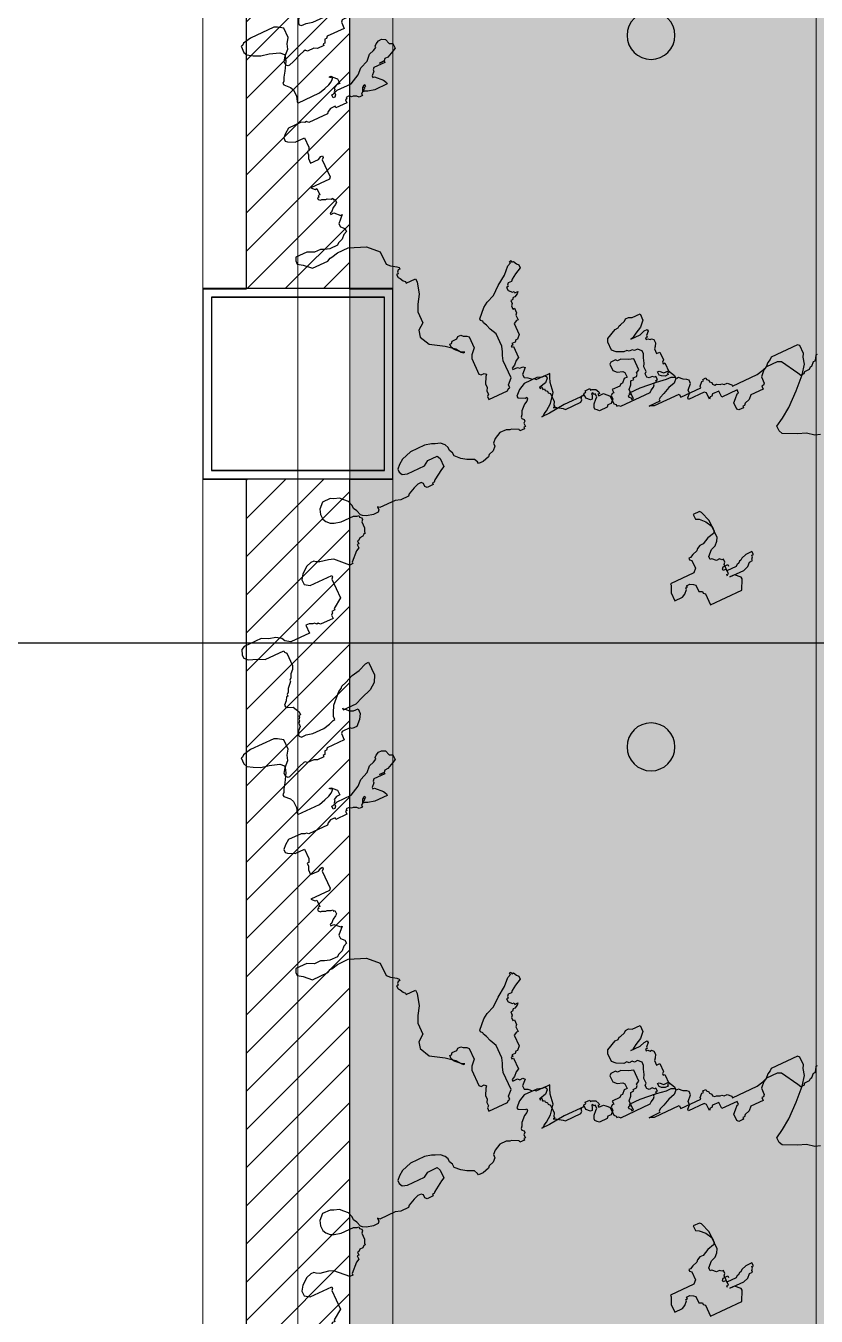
# Model space of a CAD drawing. Header units: millimetres. Extents: x 0 to 71617, y -15450 to 30894.
# Drawn here: x 18191 to 19107, y 17568 to 19061 of the extents above; entities that cross this region are included whole.
import ezdxf
from ezdxf.enums import TextEntityAlignment as Align

# ---------------------------------------------------------------- set-up
doc = ezdxf.new("R2010")
doc.units = ezdxf.units.MM
doc.linetypes.add('HIDDEN', pattern=[0.375, 0.25, -0.125])
for name, color, linetype in [('COL', 5, 'Continuous'), ('DIM', 4, 'Continuous'), ('DIMS-BUBL-005', 5, 'Continuous'), ('DIMS-BUBL-008', 250, 'Continuous'), ('dwgmodels.com', 250, 'Continuous'), ('FENCE', 9, 'Continuous')]:
    doc.layers.add(name, color=color, linetype=linetype)
for name, color, linetype, lineweight in [('DIM2', 4, 'Continuous', 5), ('Hatch', 8, 'Continuous', 5), ('LINE-DETAIL-SAKURA', 2, 'Continuous', 30), ('tree', 251, 'Continuous', 0), ('Wall Brick', 5, 'Continuous', 15)]:
    doc.layers.add(name, color=color, linetype=linetype, lineweight=lineweight)
doc.styles.add('SIMPLEX', font='simplex.shx')

# ---------------------------------------------------------------- blocks, each defined once
blk = doc.blocks.new('BUBBLE-H3')
at = {"layer": 'DIMS-BUBL-008'}
blk.add_line((2.1, 0), (0.7, 0), dxfattribs=at)
at = {"layer": 'DIMS-BUBL-005', "style": 'SIMPLEX'}
blk.add_attdef('-', text='', height=0.38, dxfattribs=at).set_placement((0.02, 0), align=Align.MIDDLE)
blk = doc.blocks.new('GRIDLINE-GF')
at = {"layer": 'DIMS-BUBL-008', "xscale": 1000, "yscale": 1000, "zscale": 1000}
blk.add_blockref('BUBBLE-H3', (-6120, 1200), dxfattribs=at)
blk = doc.blocks.new('2D WALL G.F')
at = {"layer": 'Hatch', "color": 3, "linetype": 'HIDDEN', "elevation": 7.9}
blk.add_lwpolyline([(-2000, -10500), (8000, -10500), (8000, 5500), (-2000, 5500)], close=True, dxfattribs=at)
blk = doc.blocks.new('trees top 025')
at = {"layer": 'dwgmodels.com', "color": 0}
for p, q in [((-0.3215, 1.8539), (-0.2798, 1.8539)), ((-0.3132, 1.8372), (-0.3215, 1.8539)), ((-0.3048, 1.8122), (-0.3132, 1.8372)), ((-0.2798, 1.8539), (-0.2548, 1.8622)), ((-0.2548, 1.8622), (-0.1881, 1.8622)), ((-0.1881, 1.8622), (-0.1547, 1.8456)), ((-0.1547, 1.8456), (-0.1297, 1.8206)), ((-0.1297, 1.8206), (-0.1297, 1.8122)), ((-0.6968, 1.7539), (-0.6634, 1.7705)), ((-0.6634, 1.7705), (-0.6467, 1.7705)), ((-0.6467, 1.7705), (-0.6384, 1.7789)), ((-0.6384, 1.7789), (-0.6134, 1.7789)), ((-0.6134, 1.7789), (-0.605, 1.7705)), ((-0.605, 1.7705), (-0.605, 1.7372)), ((-0.2965, 1.7622), (-0.3048, 1.8122)), ((-0.2631, 1.7205), (-0.2965, 1.7622)), ((-0.1714, 1.7956), (-0.1714, 1.7872)), ((-0.1631, 1.7956), (-0.1714, 1.7956)), ((-0.1714, 1.7872), (-0.1631, 1.7789)), ((-0.1297, 1.8122), (-0.1631, 1.7956)), ((-0.1631, 1.7789), (-0.1464, 1.7705)), ((-0.1464, 1.7705), (-0.1214, 1.7455)), ((0.2873, 1.7539), (0.3039, 1.7705)), ((0.3039, 1.7705), (0.329, 1.7789)), ((0.329, 1.7789), (0.3456, 1.7872)), ((0.3456, 1.7872), (0.379, 1.7956)), ((0.379, 1.7956), (0.4541, 1.7956)), ((0.4541, 1.7956), (0.5041, 1.7789)), ((0.5041, 1.7789), (0.5291, 1.7622)), ((0.5291, 1.7622), (0.5458, 1.7455)), ((-0.7218, 1.7455), (-0.6968, 1.7539)), ((-0.7218, 1.6872), (-0.7218, 1.7455)), ((-0.6467, 1.7122), (-0.6551, 1.7039)), ((-0.6551, 1.7039), (-0.6551, 1.6789)), ((-0.6217, 1.7205), (-0.6467, 1.7122)), ((-0.605, 1.7372), (-0.6217, 1.7205)), ((-0.2298, 1.6955), (-0.2631, 1.7205)), ((-0.2131, 1.6872), (-0.2298, 1.6955)), ((-0.1214, 1.7455), (-0.113, 1.7289)), ((-0.113, 1.7289), (-0.1047, 1.7205)), ((-0.1047, 1.7122), (-0.113, 1.7039)), ((-0.113, 1.7039), (-0.113, 1.6955)), ((-0.113, 1.6955), (-0.1047, 1.6872)), ((-0.1047, 1.7205), (-0.1047, 1.7122)), ((-0.0296, 1.6872), (-0.013, 1.6955)), ((-0.013, 1.6955), (0.0204, 1.6955)), ((0.0204, 1.6955), (0.0538, 1.6789)), ((0.2706, 1.7039), (0.2789, 1.7205)), ((0.2706, 1.6872), (0.2706, 1.7039)), ((0.2789, 1.7372), (0.2873, 1.7539)), ((0.2789, 1.7205), (0.2789, 1.7372)), ((0.3456, 1.7205), (0.3373, 1.7039)), ((0.3373, 1.7039), (0.3373, 1.6622)), ((0.3957, 1.7205), (0.3456, 1.7205)), ((0.4207, 1.7039), (0.3957, 1.7205)), ((0.5124, 1.7039), (0.4207, 1.7039)), ((0.5374, 1.7122), (0.5124, 1.7039)), ((0.5458, 1.7289), (0.5374, 1.7122)), ((0.5458, 1.7455), (0.5458, 1.7289)), ((0.821, 1.6789), (0.8293, 1.7039)), ((0.8293, 1.7039), (0.846, 1.7205)), ((0.846, 1.7205), (0.8627, 1.7372)), ((0.8627, 1.7372), (0.8877, 1.7455)), ((0.8877, 1.7455), (0.9044, 1.7539)), ((0.9044, 1.7539), (0.9461, 1.7539)), ((0.9461, 1.7539), (0.9711, 1.7289)), ((0.9711, 1.7289), (0.9794, 1.7039)), ((0.9794, 1.7039), (0.9794, 1.6789)), ((-0.7051, 1.6789), (-0.7218, 1.6872)), ((-0.7051, 1.6705), (-0.7051, 1.6789)), ((-0.6968, 1.6622), (-0.7051, 1.6705)), ((-0.6801, 1.6622), (-0.6968, 1.6622)), ((-0.6801, 1.6539), (-0.6801, 1.6622)), ((-0.6634, 1.6539), (-0.6801, 1.6539)), ((-0.6551, 1.6372), (-0.6634, 1.6539)), ((-0.6551, 1.6789), (-0.6384, 1.6789)), ((-0.6384, 1.6205), (-0.6551, 1.6372)), ((-0.6384, 1.6789), (-0.6217, 1.6622)), ((-0.6217, 1.6622), (-0.6134, 1.6622)), ((-0.6134, 1.6622), (-0.605, 1.6539)), ((-0.605, 1.6539), (-0.5633, 1.6539)), ((-0.5633, 1.6539), (-0.5633, 1.6372)), ((-0.5633, 1.6372), (-0.555, 1.6372)), ((-0.555, 1.6372), (-0.5467, 1.6288)), ((-0.48, 1.6705), (-0.4716, 1.6705)), ((-0.48, 1.6539), (-0.48, 1.6705)), ((-0.4716, 1.6455), (-0.48, 1.6539)), ((-0.4716, 1.6789), (-0.4633, 1.6789)), ((-0.4716, 1.6705), (-0.4716, 1.6789)), ((-0.4549, 1.6288), (-0.4716, 1.6455)), ((-0.4633, 1.6789), (-0.4633, 1.6705)), ((-0.4633, 1.6705), (-0.4549, 1.6539)), ((-0.4549, 1.6539), (-0.4466, 1.6539)), ((-0.4466, 1.6539), (-0.4299, 1.6705)), ((-0.4299, 1.6872), (-0.3215, 1.6872)), ((-0.4299, 1.6705), (-0.4299, 1.6872)), ((-0.3215, 1.6872), (-0.2381, 1.6789)), ((-0.2381, 1.6789), (-0.1964, 1.6789)), ((-0.2048, 1.6789), (-0.2131, 1.6872)), ((-0.1964, 1.6789), (-0.2048, 1.6789)), ((-0.1047, 1.6872), (-0.1047, 1.6705)), ((-0.1047, 1.6705), (-0.0963, 1.6705)), ((-0.0963, 1.6705), (-0.0963, 1.6622)), ((-0.0963, 1.6622), (-0.0713, 1.6622)), ((-0.0713, 1.6705), (-0.038, 1.6872)), ((-0.0713, 1.6622), (-0.0713, 1.6705)), ((-0.038, 1.6872), (-0.0296, 1.6872)), ((0.0538, 1.6789), (0.0704, 1.6622)), ((0.0704, 1.6622), (0.0704, 1.6455)), ((0.0704, 1.6455), (0.0871, 1.6288)), ((0.1872, 1.6288), (0.2205, 1.6455)), ((0.2205, 1.6455), (0.2456, 1.6622)), ((0.2456, 1.6622), (0.2706, 1.6872)), ((0.3373, 1.6622), (0.354, 1.6539)), ((0.354, 1.6539), (0.404, 1.6205)), ((0.4624, 1.6288), (0.4707, 1.6372)), ((0.4707, 1.6372), (0.4874, 1.6372)), ((0.4874, 1.6372), (0.5124, 1.6288)), ((0.8043, 1.6205), (0.8126, 1.6455)), ((0.8126, 1.6455), (0.821, 1.6622)), ((0.821, 1.6622), (0.821, 1.6789)), ((0.9377, 1.6372), (0.9044, 1.6288)), ((0.9544, 1.6455), (0.9377, 1.6372)), ((0.9711, 1.6622), (0.9544, 1.6455)), ((0.9794, 1.6789), (0.9711, 1.6622)), ((-0.8969, 1.5538), (-0.8802, 1.5705)), ((-0.8802, 1.5705), (-0.8719, 1.5705)), ((-0.8719, 1.5705), (-0.8636, 1.5788)), ((-0.8636, 1.5788), (-0.8469, 1.5872)), ((-0.8469, 1.5872), (-0.8219, 1.5872)), ((-0.8219, 1.5872), (-0.7718, 1.5955)), ((-0.7718, 1.5955), (-0.6884, 1.6038)), ((-0.6884, 1.6038), (-0.6301, 1.6038)), ((-0.6384, 1.5705), (-0.6384, 1.6205)), ((-0.6301, 1.5705), (-0.6384, 1.5705)), ((-0.6301, 1.6038), (-0.6301, 1.5955)), ((-0.6301, 1.5955), (-0.6217, 1.5955)), ((-0.6217, 1.5872), (-0.6301, 1.5788)), ((-0.6301, 1.5788), (-0.6301, 1.5705)), ((-0.6217, 1.5955), (-0.6217, 1.5872)), ((-0.5467, 1.6288), (-0.5467, 1.6122)), ((-0.5467, 1.6122), (-0.53, 1.5955)), ((-0.53, 1.5955), (-0.5133, 1.5955)), ((-0.5133, 1.5955), (-0.505, 1.5872)), ((-0.505, 1.5872), (-0.4633, 1.5872)), ((-0.4633, 1.5872), (-0.4549, 1.5955)), ((-0.4466, 1.6122), (-0.4549, 1.6288)), ((-0.4549, 1.5955), (-0.4466, 1.6038)), ((-0.4466, 1.6038), (-0.4466, 1.6122)), ((0.0871, 1.6288), (0.1121, 1.6205)), ((0.1121, 1.6205), (0.1205, 1.6122)), ((0.1205, 1.6122), (0.1538, 1.6038)), ((0.1538, 1.6038), (0.1789, 1.6038)), ((0.1789, 1.6122), (0.1872, 1.6288)), ((0.1789, 1.6038), (0.1789, 1.6122)), ((0.404, 1.6205), (0.4124, 1.6122)), ((0.4124, 1.6122), (0.4207, 1.6122)), ((0.4207, 1.6122), (0.4207, 1.6038)), ((0.4207, 1.6038), (0.4541, 1.6038)), ((0.4541, 1.6038), (0.4624, 1.6122)), ((0.4624, 1.6122), (0.4624, 1.6288)), ((0.5124, 1.6288), (0.5458, 1.6122)), ((0.5458, 1.6122), (0.5541, 1.6038)), ((0.5541, 1.6038), (0.5958, 1.6038)), ((0.5958, 1.6038), (0.6208, 1.6122)), ((0.6208, 1.6122), (0.7042, 1.6122)), ((0.7042, 1.6122), (0.7126, 1.6205)), ((0.7126, 1.6205), (0.7126, 1.6038)), ((0.7126, 1.6038), (0.7209, 1.5955)), ((0.7209, 1.5955), (0.7459, 1.5955)), ((0.7459, 1.5955), (0.7793, 1.6038)), ((0.7793, 1.6038), (0.796, 1.6122)), ((0.796, 1.6122), (0.8043, 1.6205)), ((0.8126, 1.6122), (0.8043, 1.6038)), ((0.8043, 1.6038), (0.8043, 1.5955)), ((0.8043, 1.5955), (0.8126, 1.5872)), ((0.8126, 1.6205), (0.8126, 1.6122)), ((0.821, 1.6205), (0.8126, 1.6205)), ((0.8126, 1.5872), (0.8126, 1.5538)), ((0.8377, 1.6288), (0.821, 1.6205)), ((0.9044, 1.6288), (0.8377, 1.6288)), ((-0.9219, 1.5372), (-0.9136, 1.5455)), ((-0.9219, 1.5205), (-0.9219, 1.5372)), ((-0.8969, 1.4955), (-0.9219, 1.5205)), ((-0.9136, 1.5455), (-0.8969, 1.5538)), ((0.8126, 1.5538), (0.821, 1.5372)), ((0.821, 1.5372), (0.821, 1.5288)), ((0.821, 1.5288), (0.8293, 1.5288)), ((0.8293, 1.5288), (0.8377, 1.5205)), ((0.8377, 1.5205), (0.8543, 1.5205)), ((0.8543, 1.5205), (0.8627, 1.5122)), ((0.8627, 1.5122), (0.871, 1.5122)), ((0.871, 1.5122), (0.871, 1.4955)), ((1.0962, 1.5038), (1.1045, 1.5122)), ((1.1045, 1.5122), (1.1212, 1.5122)), ((1.1212, 1.5122), (1.1462, 1.5038)), ((-1.4807, 1.4621), (-1.4723, 1.4705)), ((-1.4807, 1.4205), (-1.4807, 1.4621)), ((-1.4723, 1.4705), (-1.3306, 1.4705)), ((-1.3306, 1.4705), (-1.3222, 1.4621)), ((-1.3222, 1.4621), (-1.3056, 1.4538)), ((-1.3056, 1.4538), (-1.2889, 1.4371)), ((-0.972, 1.4455), (-0.9636, 1.4538)), ((-0.972, 1.4121), (-0.972, 1.4455)), ((-0.9636, 1.4538), (-0.8802, 1.4538)), ((-0.8969, 1.4788), (-0.8969, 1.4955)), ((-0.8802, 1.4621), (-0.8969, 1.4788)), ((-0.8802, 1.4538), (-0.8802, 1.4621)), ((0.871, 1.4955), (0.8794, 1.4955)), ((0.8794, 1.4955), (0.8794, 1.4788)), ((0.8794, 1.4788), (0.896, 1.4705)), ((0.896, 1.4705), (0.9377, 1.4288)), ((0.9544, 1.4205), (1.0128, 1.4788)), ((1.0128, 1.4788), (1.0378, 1.4872)), ((1.0378, 1.4872), (1.0795, 1.4955)), ((1.0795, 1.4955), (1.0962, 1.5038)), ((1.1462, 1.5038), (1.1796, 1.4788)), ((1.1796, 1.4788), (1.1963, 1.4538)), ((1.1963, 1.4538), (1.1963, 1.4288)), ((-1.4723, 1.4038), (-1.4807, 1.4205)), ((-1.464, 1.3705), (-1.4723, 1.4038)), ((-1.2889, 1.4371), (-1.2722, 1.4288)), ((-1.2722, 1.4288), (-1.2472, 1.4038)), ((-1.2472, 1.4038), (-1.2472, 1.3705)), ((-1.1137, 1.3955), (-1.0304, 1.3955)), ((-1.1137, 1.3788), (-1.1137, 1.3955)), ((-1.0304, 1.4288), (-0.997, 1.4288)), ((-1.0304, 1.3955), (-1.0304, 1.4288)), ((-0.997, 1.4288), (-0.9887, 1.4205)), ((-0.9887, 1.4205), (-0.9803, 1.4205)), ((-0.9803, 1.4205), (-0.972, 1.4121)), ((0.9377, 1.4288), (0.9377, 1.4205)), ((0.9377, 1.4205), (0.9544, 1.4205)), ((1.0545, 1.4121), (1.0545, 1.4038)), ((1.1712, 1.4121), (1.0545, 1.4121)), ((1.0545, 1.4038), (1.0628, 1.3955)), ((1.0628, 1.3955), (1.0628, 1.2954)), ((1.1963, 1.4288), (1.1712, 1.4121)), ((-1.4306, 1.3288), (-1.464, 1.3705)), ((-1.3723, 1.2704), (-1.4306, 1.3288)), ((-1.2472, 1.3705), (-1.2388, 1.3621)), ((-1.2388, 1.3621), (-1.2305, 1.3621)), ((-1.2305, 1.3621), (-1.2305, 1.3455)), ((-1.2305, 1.3455), (-1.1638, 1.3455)), ((-1.1638, 1.3455), (-1.1471, 1.3288)), ((-1.1471, 1.3288), (-1.1221, 1.3204)), ((-1.1221, 1.3204), (-1.1137, 1.3121)), ((-1.1054, 1.3788), (-1.1137, 1.3788)), ((-1.0887, 1.3621), (-1.1054, 1.3788)), ((-1.072, 1.3455), (-1.0887, 1.3621)), ((-1.072, 1.3121), (-1.072, 1.3455)), ((-1.3056, 1.2121), (-1.3723, 1.2704)), ((-1.1137, 1.3121), (-1.1054, 1.3121)), ((-1.1054, 1.3121), (-1.1054, 1.3038)), ((-1.1054, 1.3038), (-1.0804, 1.3038)), ((-1.0804, 1.3038), (-1.072, 1.3121)), ((1.0628, 1.2954), (1.1129, 1.2621)), ((1.1129, 1.2621), (1.1129, 1.2538)), ((1.4298, 1.2538), (1.4631, 1.2621)), ((1.4631, 1.2621), (1.4965, 1.2788)), ((1.4965, 1.2788), (1.5882, 1.2788)), ((1.5882, 1.2788), (1.6049, 1.2704)), ((1.6049, 1.2704), (1.6132, 1.2454)), ((-1.2555, 1.1788), (-1.3056, 1.2121)), ((1.1129, 1.2538), (1.1295, 1.2538)), ((1.1295, 1.2538), (1.1295, 1.2454)), ((1.1295, 1.2454), (1.1379, 1.2371)), ((1.1379, 1.2371), (1.1379, 1.2204)), ((1.1379, 1.2204), (1.2046, 1.2204)), ((1.2046, 1.2204), (1.2129, 1.2288)), ((1.2129, 1.2288), (1.2213, 1.2288)), ((1.2213, 1.2288), (1.2296, 1.2371)), ((1.2296, 1.2371), (1.2379, 1.2371)), ((1.2379, 1.2371), (1.2546, 1.2454)), ((1.2546, 1.2454), (1.2713, 1.2454)), ((1.2713, 1.2454), (1.2713, 1.2038)), ((1.2713, 1.2038), (1.3714, 1.2038)), ((1.3714, 1.2038), (1.3964, 1.2204)), ((1.3964, 1.2204), (1.4047, 1.2371)), ((1.4047, 1.2371), (1.4298, 1.2538)), ((1.5548, 1.1954), (1.5215, 1.1788)), ((1.5965, 1.2121), (1.5548, 1.1954)), ((1.6132, 1.2288), (1.5965, 1.2121)), ((1.6132, 1.2454), (1.6132, 1.2288)), ((-1.2138, 1.1537), (-1.2555, 1.1788)), ((-1.2138, 1.1287), (-1.2138, 1.1537)), ((1.4214, 1.1704), (1.4131, 1.1621)), ((1.4131, 1.1621), (1.4131, 1.0954)), ((1.4214, 1.1788), (1.4214, 1.1704)), ((1.5215, 1.1788), (1.4214, 1.1788)), ((-1.3306, 1.0621), (-1.2889, 1.0787)), ((-1.2889, 1.0787), (-1.2222, 1.1121)), ((-1.2222, 1.1121), (-1.2138, 1.1287)), ((1.4131, 1.0954), (1.4214, 1.0787)), ((1.4214, 1.0787), (1.4381, 1.0621)), ((-1.3889, 1.0287), (-1.3639, 1.0371)), ((-1.3639, 1.0371), (-1.3306, 1.0621)), ((1.4381, 1.0621), (1.4464, 1.0454)), ((1.4464, 1.0454), (1.4548, 1.0371)), ((1.4548, 1.0371), (1.4548, 1.0287)), ((1.4548, 1.0287), (1.4798, 1.0037)), ((1.0712, 0.9537), (1.0712, 0.887)), ((1.0878, 0.9537), (1.0712, 0.9537)), ((1.1295, 0.937), (1.0878, 0.9537)), ((1.4798, 1.0037), (1.4881, 0.987)), ((1.4881, 0.987), (1.4965, 0.9787)), ((1.4965, 0.9787), (1.4965, 0.9704)), ((1.4965, 0.9704), (1.5048, 0.9704)), ((1.5048, 0.9704), (1.5131, 0.9537)), ((1.5131, 0.9537), (1.5298, 0.937)), ((-0.7218, 0.8787), (-0.7051, 0.9287)), ((-0.7051, 0.8787), (-0.7218, 0.8453)), ((-0.7218, 0.787), (-0.7218, 0.8787)), ((-0.7051, 0.9287), (-0.6968, 0.937)), ((-0.6801, 0.9037), (-0.7051, 0.8787)), ((-0.6968, 0.937), (-0.6634, 0.937)), ((-0.6634, 0.912), (-0.6801, 0.9037)), ((-0.6634, 0.937), (-0.6634, 0.912)), ((1.0712, 0.887), (1.0878, 0.8537)), ((1.1712, 0.9287), (1.1295, 0.937)), ((1.2129, 0.912), (1.1712, 0.9287)), ((1.2379, 0.9037), (1.2129, 0.912)), ((1.2463, 0.8954), (1.2379, 0.9037)), ((1.263, 0.887), (1.2463, 0.8954)), ((1.313, 0.837), (1.263, 0.887)), ((1.4965, 0.912), (1.4798, 0.8787)), ((1.4798, 0.8787), (1.4798, 0.862)), ((1.5215, 0.9204), (1.4965, 0.912)), ((1.5298, 0.9287), (1.5215, 0.9204)), ((1.5298, 0.937), (1.5298, 0.9287)), ((-0.7218, 0.8453), (-0.7218, 0.8203)), ((-0.7218, 0.8203), (-0.7135, 0.812)), ((1.0878, 0.8537), (1.1212, 0.8287)), ((1.1212, 0.8287), (1.1712, 0.812)), ((1.3297, 0.8037), (1.313, 0.837)), ((1.4798, 0.862), (1.4881, 0.862)), ((1.4881, 0.862), (1.4881, 0.8537)), ((1.4881, 0.8537), (1.4965, 0.8453)), ((1.4965, 0.8453), (1.4965, 0.837)), ((1.4965, 0.837), (1.5048, 0.8287)), ((1.5048, 0.8287), (1.5048, 0.812)), ((-0.7135, 0.7703), (-0.7218, 0.787)), ((-0.7135, 0.812), (-0.6801, 0.8037)), ((-0.6968, 0.7537), (-0.7135, 0.7703)), ((-0.6718, 0.7453), (-0.6968, 0.7537)), ((-0.6801, 0.8037), (-0.6467, 0.787)), ((-0.6467, 0.787), (-0.6301, 0.787)), ((-0.6301, 0.787), (-0.6134, 0.7787)), ((-0.6134, 0.7787), (-0.605, 0.7703)), ((-0.605, 0.7703), (-0.58, 0.762)), ((-0.58, 0.762), (-0.5633, 0.7537)), ((-0.5633, 0.7537), (-0.555, 0.7537)), ((-0.555, 0.7537), (-0.555, 0.7453)), ((1.1712, 0.812), (1.2129, 0.7953)), ((1.2129, 0.7953), (1.2796, 0.7953)), ((1.2129, 0.7703), (1.2129, 0.7453)), ((1.2379, 0.7703), (1.2129, 0.7703)), ((1.2546, 0.7787), (1.2379, 0.7703)), ((1.2713, 0.7953), (1.2546, 0.7787)), ((1.2796, 0.7953), (1.2713, 0.7953)), ((1.2796, 0.8037), (1.2796, 0.7953)), ((1.2796, 0.7953), (1.2796, 0.8037)), ((1.338, 0.787), (1.3297, 0.8037)), ((1.338, 0.7703), (1.338, 0.787)), ((1.3464, 0.7703), (1.338, 0.7703)), ((1.3714, 0.762), (1.3464, 0.7703)), ((1.4047, 0.7537), (1.3714, 0.762)), ((1.4631, 0.7537), (1.4047, 0.7537)), ((1.4965, 0.762), (1.4631, 0.7537)), ((1.5215, 0.762), (1.4965, 0.762)), ((1.5048, 0.812), (1.5215, 0.7953)), ((1.5215, 0.7953), (1.5298, 0.7787)), ((1.5298, 0.7703), (1.5215, 0.762)), ((1.5298, 0.7787), (1.5298, 0.7703)), ((1.6049, 0.787), (1.6299, 0.8037)), ((1.6049, 0.737), (1.6049, 0.787)), ((1.6299, 0.8037), (1.6466, 0.812)), ((1.6466, 0.812), (1.7717, 0.812)), ((1.7717, 0.812), (1.8134, 0.8037)), ((1.8134, 0.8037), (1.8217, 0.7953)), ((1.8217, 0.7953), (1.83, 0.7953)), ((1.83, 0.762), (1.8217, 0.7453)), ((1.83, 0.7953), (1.83, 0.762)), ((-0.6467, 0.7203), (-0.6718, 0.7453)), ((-0.6718, 0.687), (-0.6551, 0.7036)), ((-0.6551, 0.7036), (-0.6467, 0.7036)), ((-0.6467, 0.7036), (-0.6467, 0.7203)), ((-0.555, 0.7453), (-0.5633, 0.737)), ((-0.5633, 0.737), (-0.5633, 0.6953)), ((-0.5633, 0.6953), (-0.5467, 0.6786)), ((1.2129, 0.7453), (1.2296, 0.7203)), ((1.2296, 0.7203), (1.2546, 0.6953)), ((1.2546, 0.6953), (1.2796, 0.6953)), ((1.2796, 0.6953), (1.288, 0.7036)), ((1.288, 0.7036), (1.3297, 0.7036)), ((1.3297, 0.7036), (1.338, 0.6953)), ((1.338, 0.6953), (1.338, 0.662)), ((1.6216, 0.712), (1.6049, 0.737)), ((1.6299, 0.687), (1.6216, 0.712)), ((1.7216, 0.7036), (1.6716, 0.687)), ((1.7633, 0.712), (1.7216, 0.7036)), ((1.7967, 0.7287), (1.7633, 0.712)), ((1.8217, 0.7453), (1.7967, 0.7287)), ((-0.8469, 0.6536), (-0.8135, 0.6536)), ((-0.8469, 0.637), (-0.8469, 0.6536)), ((-0.8385, 0.637), (-0.8469, 0.637)), ((-0.8385, 0.6286), (-0.8385, 0.637)), ((-0.8302, 0.6203), (-0.8385, 0.6286)), ((-0.8135, 0.6536), (-0.7885, 0.6453)), ((-0.7885, 0.6453), (-0.7802, 0.637)), ((-0.7802, 0.637), (-0.7718, 0.637)), ((-0.7718, 0.637), (-0.7635, 0.6286)), ((-0.7635, 0.6286), (-0.7552, 0.6286)), ((-0.7552, 0.6286), (-0.7468, 0.6203)), ((-0.7135, 0.6453), (-0.7135, 0.637)), ((-0.6884, 0.6453), (-0.7135, 0.6453)), ((-0.7051, 0.6786), (-0.6968, 0.6786)), ((-0.7051, 0.662), (-0.7051, 0.6786)), ((-0.6968, 0.6536), (-0.7051, 0.662)), ((-0.6968, 0.6786), (-0.6884, 0.687)), ((-0.6968, 0.6036), (-0.6968, 0.6536)), ((-0.6968, 0.6286), (-0.6801, 0.6286)), ((-0.6968, 0.6203), (-0.6968, 0.6286)), ((-0.6884, 0.687), (-0.6718, 0.687)), ((-0.6801, 0.637), (-0.6884, 0.6453)), ((-0.6801, 0.6286), (-0.6801, 0.637)), ((-0.5467, 0.6786), (-0.4216, 0.6786)), ((-0.5217, 0.6286), (-0.53, 0.6203)), ((-0.505, 0.637), (-0.5217, 0.6286)), ((-0.4883, 0.637), (-0.505, 0.637)), ((-0.4883, 0.6286), (-0.4883, 0.637)), ((-0.48, 0.6286), (-0.4883, 0.6286)), ((-0.48, 0.6203), (-0.48, 0.6286)), ((-0.4216, 0.6786), (-0.4216, 0.6703)), ((-0.4216, 0.6703), (-0.4132, 0.6536)), ((-0.4132, 0.6536), (-0.4049, 0.637)), ((-0.4049, 0.637), (-0.4049, 0.5953)), ((1.338, 0.662), (1.4298, 0.662)), ((1.4298, 0.662), (1.4381, 0.6536)), ((1.4381, 0.6536), (1.4464, 0.6536)), ((1.4464, 0.6536), (1.4548, 0.637)), ((1.4548, 0.637), (1.4631, 0.637)), ((1.4631, 0.637), (1.4631, 0.6286)), ((1.4631, 0.6286), (1.4965, 0.6286)), ((1.4965, 0.6286), (1.5131, 0.637)), ((1.5131, 0.637), (1.5465, 0.637)), ((1.5465, 0.637), (1.5548, 0.6453)), ((1.5548, 0.6453), (1.5632, 0.6453)), ((1.5632, 0.6453), (1.5882, 0.637)), ((1.5882, 0.637), (1.6299, 0.6203)), ((1.6549, 0.662), (1.6299, 0.687)), ((1.6716, 0.687), (1.6549, 0.6703)), ((1.6549, 0.6703), (1.6549, 0.662)), ((1.6549, 0.662), (1.6633, 0.637)), ((1.6716, 0.637), (1.6549, 0.662)), ((1.6633, 0.637), (1.6883, 0.5953)), ((1.6716, 0.6203), (1.6716, 0.637)), ((-0.8302, 0.612), (-0.8302, 0.6203)), ((-0.8135, 0.612), (-0.8302, 0.612)), ((-0.7969, 0.5953), (-0.8135, 0.612)), ((-0.7718, 0.587), (-0.7969, 0.5953)), ((-0.6968, 0.587), (-0.7718, 0.587)), ((-0.7468, 0.6203), (-0.6968, 0.6203)), ((-0.7468, 0.562), (-0.7218, 0.587)), ((-0.7218, 0.587), (-0.6968, 0.587)), ((-0.6884, 0.6036), (-0.6968, 0.6036)), ((-0.6884, 0.5953), (-0.6884, 0.6036)), ((-0.5467, 0.5703), (-0.555, 0.562)), ((-0.53, 0.587), (-0.5467, 0.5786)), ((-0.5467, 0.5786), (-0.5467, 0.5703)), ((-0.53, 0.6203), (-0.53, 0.587)), ((-0.4633, 0.6036), (-0.48, 0.6203)), ((-0.4466, 0.5953), (-0.4633, 0.6036)), ((-0.4049, 0.5953), (-0.4466, 0.5953)), ((1.6299, 0.6203), (1.6549, 0.612)), ((1.6549, 0.612), (1.6633, 0.612)), ((1.6633, 0.612), (1.6716, 0.6203)), ((1.6883, 0.5953), (1.705, 0.5703)), ((1.705, 0.5703), (1.7133, 0.5536)), ((-0.7468, 0.5536), (-0.7468, 0.562)), ((-0.7218, 0.5036), (-0.7468, 0.5536)), ((-0.555, 0.5036), (-0.7218, 0.5036)), ((-0.555, 0.562), (-0.555, 0.5036)), ((1.1712, 0.5036), (1.1546, 0.4953)), ((1.1796, 0.5286), (1.1712, 0.5036)), ((1.1963, 0.5369), (1.1796, 0.5286)), ((1.2129, 0.5369), (1.1963, 0.5369)), ((1.2296, 0.5286), (1.2129, 0.5369)), ((1.2379, 0.5203), (1.2296, 0.5286)), ((1.2379, 0.5119), (1.2379, 0.5203)), ((1.2546, 0.5036), (1.2379, 0.5119)), ((1.2796, 0.4953), (1.2546, 0.5036)), ((1.6966, 0.5119), (1.6883, 0.4953)), ((1.7216, 0.5369), (1.6966, 0.5119)), ((1.7133, 0.5536), (1.7216, 0.5453)), ((1.7216, 0.5453), (1.7216, 0.5369)), ((1.1546, 0.4953), (1.1546, 0.4703)), ((1.1546, 0.4703), (1.1712, 0.4619)), ((1.1712, 0.4619), (1.2046, 0.4453)), ((1.2046, 0.4453), (1.2213, 0.4453)), ((1.2213, 0.4453), (1.2296, 0.4369)), ((1.3047, 0.4703), (1.2796, 0.4953)), ((1.3464, 0.4536), (1.3047, 0.4703)), ((1.3714, 0.4286), (1.3464, 0.4536)), ((1.4881, 0.4703), (1.4715, 0.4536)), ((1.4715, 0.4536), (1.4715, 0.4286)), ((1.4965, 0.4786), (1.4881, 0.4703)), ((1.4881, 0.4703), (1.4965, 0.4703)), ((1.4965, 0.4619), (1.4881, 0.4703)), ((1.5048, 0.4786), (1.4965, 0.4786)), ((1.4965, 0.4703), (1.5048, 0.4786)), ((1.5048, 0.4536), (1.4965, 0.4619)), ((1.5215, 0.4453), (1.5048, 0.4536)), ((1.5465, 0.4369), (1.5215, 0.4453)), ((1.6883, 0.4953), (1.6883, 0.4619)), ((1.6883, 0.4619), (1.6966, 0.4369)), ((1.2296, 0.4369), (1.2296, 0.4286)), ((1.2546, 0.4369), (1.2296, 0.4369)), ((1.2296, 0.4369), (1.2546, 0.4369)), ((1.2296, 0.4286), (1.288, 0.4286)), ((1.3047, 0.3869), (1.2713, 0.3536)), ((1.288, 0.4286), (1.2963, 0.4203)), ((1.2963, 0.4203), (1.2963, 0.4119)), ((1.2963, 0.4119), (1.313, 0.3952)), ((1.313, 0.3869), (1.3047, 0.3869)), ((1.313, 0.3952), (1.313, 0.3869)), ((1.4047, 0.4119), (1.3714, 0.4286)), ((1.4214, 0.4036), (1.4047, 0.4119)), ((1.4965, 0.4036), (1.4214, 0.4036)), ((1.4715, 0.4286), (1.4881, 0.4286)), ((1.4881, 0.4286), (1.5048, 0.4203)), ((1.5215, 0.3952), (1.4965, 0.4036)), ((1.5048, 0.4203), (1.5048, 0.4119)), ((1.5048, 0.4119), (1.5131, 0.4036)), ((1.5131, 0.4036), (1.5131, 0.3869)), ((1.5131, 0.3869), (1.5215, 0.3786)), ((1.5298, 0.3952), (1.5215, 0.3952)), ((1.5215, 0.3786), (1.5298, 0.3786)), ((1.5298, 0.3786), (1.5298, 0.3952)), ((1.5799, 0.4286), (1.5465, 0.4369)), ((1.6966, 0.4286), (1.5799, 0.4286)), ((1.6966, 0.4369), (1.6966, 0.4286)), ((1.2713, 0.3536), (1.263, 0.3369)), ((1.263, 0.3369), (1.263, 0.3286)), ((1.263, 0.3286), (1.3297, 0.3286)), ((1.3297, 0.3286), (1.363, 0.3369)), ((1.363, 0.3702), (1.3714, 0.3702)), ((1.363, 0.3619), (1.363, 0.3702)), ((1.3714, 0.3619), (1.363, 0.3619)), ((1.363, 0.3369), (1.3797, 0.3452)), ((1.3714, 0.3702), (1.3797, 0.3619)), ((1.3714, 0.3536), (1.3714, 0.3619)), ((1.3797, 0.3536), (1.3714, 0.3536)), ((1.3797, 0.3619), (1.3881, 0.3452)), ((1.3797, 0.3452), (1.3797, 0.3536)), ((1.3881, 0.3452), (1.3797, 0.3452)), ((1.3797, 0.3452), (1.3881, 0.3452)), ((1.3881, 0.3452), (1.3964, 0.3369)), ((1.3964, 0.3369), (1.3964, 0.3286)), ((1.3964, 0.3286), (1.4131, 0.3286)), ((1.4131, 0.3286), (1.4214, 0.3369)), ((1.4214, 0.3369), (1.4381, 0.3452)), ((1.4381, 0.3452), (1.4464, 0.3452)), ((1.4464, 0.3452), (1.4548, 0.3536)), ((1.4548, 0.3536), (1.4715, 0.3536)), ((1.4715, 0.3536), (1.4715, 0.3452)), ((1.4715, 0.3452), (1.4798, 0.3452)), ((1.4798, 0.3452), (1.4798, 0.3286)), ((1.4798, 0.3286), (1.5382, 0.3286)), ((1.5382, 0.3369), (1.5632, 0.3369)), ((1.5382, 0.3286), (1.5382, 0.3369)), ((1.5632, 0.3369), (1.5799, 0.3286)), ((1.5799, 0.3286), (1.5882, 0.3202)), ((1.5882, 0.3202), (1.6883, 0.3202)), ((1.6883, 0.3202), (1.6966, 0.3286)), ((1.6966, 0.3286), (1.705, 0.3286)), ((1.705, 0.3286), (1.7216, 0.3369)), ((1.7216, 0.3369), (1.7883, 0.3369)), ((1.7883, 0.3369), (1.8134, 0.3202)), ((1.8134, 0.3202), (1.83, 0.3036)), ((1.7383, 0.2619), (1.7383, 0.2119)), ((1.7883, 0.2619), (1.7383, 0.2619)), ((1.8217, 0.2786), (1.7883, 0.2619)), ((1.83, 0.2869), (1.8217, 0.2786)), ((1.83, 0.3036), (1.83, 0.2869)), ((1.7383, 0.2119), (1.7466, 0.1952)), ((1.7466, 0.1952), (1.755, 0.1952)), ((1.755, 0.1952), (1.755, 0.1785)), ((1.6966, 0.1452), (1.6966, 0.1369)), ((1.705, 0.1452), (1.6966, 0.1452)), ((1.6966, 0.1369), (1.705, 0.1285)), ((1.7216, 0.1369), (1.705, 0.1452)), ((1.705, 0.1285), (1.705, 0.0368)), ((1.7633, 0.1369), (1.7216, 0.1369)), ((1.755, 0.1785), (1.7633, 0.1619)), ((1.7633, 0.1619), (1.7633, 0.1369)), ((1.705, 0.0368), (1.7133, 0.0285)), ((1.7133, 0.0285), (1.8134, 0.0285)), ((1.7883, 0.0118), (1.7883, -0.0215)), ((1.7967, 0.0118), (1.7883, 0.0118)), ((1.8134, 0.0285), (1.7967, 0.0118)), ((1.7633, -0.0549), (1.7466, -0.0632)), ((1.7717, -0.0549), (1.7633, -0.0549)), ((1.7883, -0.0465), (1.7717, -0.0549)), ((1.7883, -0.0215), (1.7967, -0.0215)), ((1.7967, -0.0465), (1.7883, -0.0465)), ((1.7967, -0.0215), (1.7967, -0.0298)), ((1.7967, -0.0298), (1.805, -0.0298)), ((1.805, -0.0382), (1.7967, -0.0465)), ((1.805, -0.0298), (1.805, -0.0382)), ((1.73, -0.0715), (1.73, -0.0882)), ((1.7383, -0.0715), (1.73, -0.0715)), ((1.73, -0.0882), (1.7383, -0.0965)), ((1.7383, -0.0632), (1.7383, -0.0715)), ((1.7466, -0.0632), (1.7383, -0.0632)), ((1.7383, -0.0965), (1.755, -0.1049)), ((1.755, -0.1049), (1.7717, -0.1215)), ((1.7717, -0.1215), (1.78, -0.1215)), ((1.78, -0.1215), (1.78, -0.1299)), ((1.73, -0.1549), (1.7633, -0.1882)), ((1.7383, -0.1549), (1.73, -0.1549)), ((1.7633, -0.1299), (1.7383, -0.1549)), ((1.78, -0.1299), (1.7633, -0.1299)), ((1.7633, -0.1882), (1.7633, -0.2049)), ((1.7633, -0.2049), (1.7466, -0.2216)), ((1.7466, -0.2216), (1.7466, -0.2382)), ((1.7466, -0.2382), (1.7633, -0.2466)), ((1.7633, -0.2466), (1.78, -0.2632)), ((1.9301, -0.2632), (1.9635, -0.2466)), ((1.9635, -0.2466), (2.0218, -0.2466)), ((2.0218, -0.2466), (2.0302, -0.2632)), ((1.7717, -0.3132), (1.6883, -0.3466)), ((1.83, -0.3132), (1.7717, -0.3132)), ((1.78, -0.2632), (1.805, -0.2716)), ((1.805, -0.2716), (1.8134, -0.2799)), ((1.8134, -0.2799), (1.8551, -0.2799)), ((1.8634, -0.3216), (1.83, -0.3132)), ((1.8551, -0.2799), (1.8801, -0.2716)), ((1.8801, -0.2716), (1.8968, -0.2632)), ((1.8968, -0.2632), (1.9301, -0.2632)), ((2.0052, -0.2966), (1.9718, -0.3299)), ((2.0302, -0.2799), (2.0052, -0.2966)), ((2.0302, -0.2632), (2.0302, -0.2799)), ((1.6883, -0.3466), (1.6382, -0.3966)), ((1.8717, -0.3216), (1.8634, -0.3216)), ((1.8884, -0.3299), (1.8717, -0.3216)), ((1.9718, -0.3299), (1.8884, -0.3299)), ((1.6382, -0.3966), (1.6382, -0.4633)), ((1.5965, -0.4966), (1.5882, -0.5049)), ((1.6216, -0.4799), (1.5965, -0.4966)), ((1.6382, -0.4633), (1.6216, -0.4799)), ((1.5882, -0.5049), (1.5882, -0.5133)), ((1.5882, -0.5133), (1.5965, -0.5133)), ((1.5965, -0.5133), (1.6049, -0.5216)), ((1.6049, -0.555), (1.5965, -0.5716)), ((1.6049, -0.5216), (1.6049, -0.53)), ((1.6049, -0.53), (1.6132, -0.53)), ((1.6132, -0.5466), (1.6049, -0.555)), ((1.6132, -0.53), (1.6132, -0.5466)), ((1.5382, -0.5883), (1.5382, -0.605)), ((1.5882, -0.5883), (1.5382, -0.5883)), ((1.5382, -0.605), (1.5548, -0.6633)), ((1.5965, -0.5716), (1.5882, -0.58)), ((1.5882, -0.58), (1.5882, -0.5883)), ((1.5548, -0.6633), (1.5799, -0.705)), ((1.0628, -0.73), (1.0545, -0.7383)), ((1.0545, -0.7383), (1.0545, -0.755)), ((1.0712, -0.7133), (1.0628, -0.73)), ((1.0795, -0.7133), (1.0712, -0.7133)), ((1.0795, -0.705), (1.0795, -0.7133)), ((1.0878, -0.705), (1.0795, -0.705)), ((1.0878, -0.7133), (1.0878, -0.705)), ((1.1045, -0.7217), (1.0878, -0.7133)), ((1.1379, -0.755), (1.1045, -0.7217)), ((1.5799, -0.705), (1.5965, -0.7383)), ((1.5965, -0.7383), (1.5965, -0.7967)), ((1.0545, -0.755), (1.0878, -0.7717)), ((1.0878, -0.7717), (1.1129, -0.7883)), ((1.1129, -0.7883), (1.1212, -0.7967)), ((1.1212, -0.7967), (1.1379, -0.7967)), ((1.1879, -0.7883), (1.1379, -0.755)), ((1.1379, -0.7967), (1.1462, -0.805)), ((1.1462, -0.805), (1.1462, -0.8133)), ((1.1462, -0.8133), (1.1546, -0.8133)), ((1.1546, -0.8133), (1.1546, -0.83)), ((1.2296, -0.8217), (1.1879, -0.7883)), ((1.5965, -0.7967), (1.6299, -0.8217)), ((1.1129, -0.855), (1.1212, -0.8634)), ((1.1295, -0.855), (1.1129, -0.855)), ((1.1212, -0.8634), (1.1379, -0.8717)), ((1.1295, -0.8467), (1.1295, -0.855)), ((1.1379, -0.8467), (1.1295, -0.8467)), ((1.1546, -0.83), (1.1379, -0.8467)), ((1.1379, -0.8717), (1.1462, -0.8717)), ((1.1462, -0.8717), (1.1546, -0.88)), ((1.2713, -0.8384), (1.2296, -0.8217)), ((1.2963, -0.855), (1.2713, -0.8384)), ((1.338, -0.8967), (1.2963, -0.855)), ((1.6382, -0.855), (1.6132, -0.905)), ((1.6299, -0.8217), (1.6382, -0.855)), ((1.1546, -0.88), (1.1629, -0.88)), ((1.1629, -0.88), (1.1629, -0.8967)), ((1.1629, -0.8967), (1.1712, -0.905)), ((1.1629, -0.9217), (1.1629, -0.9467)), ((1.1712, -0.9217), (1.1629, -0.9217)), ((1.1712, -0.905), (1.1712, -0.9217)), ((1.313, -0.9634), (1.3213, -0.9384)), ((1.3213, -0.9384), (1.3297, -0.9217)), ((1.3297, -0.9134), (1.338, -0.905)), ((1.3297, -0.9217), (1.3297, -0.9134)), ((1.338, -0.905), (1.338, -0.8967)), ((1.4464, -0.9384), (1.4298, -0.9467)), ((1.4548, -0.93), (1.4464, -0.9384)), ((1.4715, -0.93), (1.4548, -0.93)), ((1.4798, -0.9384), (1.4715, -0.93)), ((1.5048, -0.9384), (1.4798, -0.9384)), ((1.5131, -0.9467), (1.5048, -0.9384)), ((1.6132, -0.905), (1.5465, -0.9467)), ((1.1629, -0.9467), (1.1712, -0.955)), ((1.1712, -0.955), (1.1712, -0.9801)), ((1.1712, -0.9801), (1.1796, -0.9801)), ((1.1796, -0.9801), (1.1963, -0.9884)), ((1.1963, -0.9884), (1.1963, -1.0467)), ((1.2963, -0.9967), (1.313, -0.9634)), ((1.2963, -1.0634), (1.2963, -0.9967)), ((1.4298, -0.9467), (1.4214, -0.955)), ((1.4214, -0.955), (1.4214, -1.0134)), ((1.4881, -1.0051), (1.5131, -0.9801)), ((1.5048, -0.9801), (1.4881, -1.0051)), ((1.5465, -0.9467), (1.5048, -0.9801)), ((1.5215, -0.9467), (1.5131, -0.9467)), ((1.5131, -0.9801), (1.5215, -0.9634)), ((1.5215, -0.9634), (1.5215, -0.9467)), ((1.1963, -1.0467), (1.2129, -1.0634)), ((1.2129, -1.0634), (1.2213, -1.0634)), ((1.2213, -1.0634), (1.2296, -1.0717)), ((1.3047, -1.0884), (1.2963, -1.0634)), ((1.4214, -1.0134), (1.4464, -1.0384)), ((1.4464, -1.0384), (1.4548, -1.0551)), ((1.4548, -1.0551), (1.4548, -1.1384)), ((1.4715, -1.0134), (1.4881, -1.0051)), ((1.4798, -1.0134), (1.4715, -1.0134)), ((1.4881, -1.0051), (1.4798, -1.0134)), ((1.2296, -1.0717), (1.2463, -1.0717)), ((1.2463, -1.0717), (1.2463, -1.0801)), ((1.2463, -1.0801), (1.2546, -1.0801)), ((1.2463, -1.0884), (1.2463, -1.1468)), ((1.2546, -1.0884), (1.2463, -1.0884)), ((1.2546, -1.0801), (1.2546, -1.0884)), ((1.313, -1.1051), (1.3047, -1.0884)), ((1.3213, -1.1301), (1.313, -1.1051)), ((1.2463, -1.1468), (1.263, -1.1551)), ((1.263, -1.1551), (1.2796, -1.1718)), ((1.2713, -1.1884), (1.263, -1.1968)), ((1.2963, -1.1884), (1.2713, -1.1884)), ((1.2796, -1.1718), (1.2963, -1.1801)), ((1.2963, -1.1801), (1.2963, -1.1884)), ((1.3213, -1.2218), (1.3213, -1.1301)), ((1.4298, -1.1468), (1.4214, -1.1551)), ((1.4214, -1.1551), (1.4298, -1.1634)), ((1.4464, -1.1468), (1.4298, -1.1468)), ((1.4298, -1.1634), (1.4464, -1.1968)), ((1.4548, -1.1384), (1.4464, -1.1468)), ((0.6208, -1.2051), (0.6208, -1.2384)), ((0.6625, -1.2051), (0.6208, -1.2051)), ((0.6208, -1.2384), (0.6459, -1.2634)), ((0.6792, -1.1968), (0.6625, -1.2051)), ((0.6959, -1.1968), (0.6792, -1.1968)), ((0.7042, -1.2051), (0.6959, -1.1968)), ((0.7292, -1.2134), (0.7042, -1.2051)), ((0.7376, -1.2134), (0.7292, -1.2134)), ((0.7459, -1.2218), (0.7376, -1.2134)), ((0.7626, -1.2218), (0.7459, -1.2218)), ((0.8126, -1.2468), (0.7626, -1.2218)), ((0.821, -1.2634), (0.8126, -1.2468)), ((1.2463, -1.1968), (1.2379, -1.2051)), ((1.2379, -1.2051), (1.263, -1.2301)), ((1.263, -1.1968), (1.2463, -1.1968)), ((1.263, -1.2468), (1.2463, -1.2551)), ((1.263, -1.2301), (1.263, -1.2468)), ((1.3464, -1.2468), (1.3213, -1.2218)), ((1.3464, -1.2634), (1.3464, -1.2468)), ((1.4464, -1.1968), (1.4464, -1.2134)), ((1.4464, -1.2134), (1.4548, -1.2301)), ((1.4548, -1.2301), (1.4548, -1.2468)), ((1.4548, -1.2468), (1.4631, -1.2551)), ((0.6208, -1.2885), (0.6208, -1.2968)), ((0.6375, -1.2885), (0.6208, -1.2885)), ((0.6208, -1.2968), (0.6375, -1.3135)), ((0.6625, -1.2968), (0.6375, -1.2885)), ((0.6375, -1.3135), (0.6375, -1.3218)), ((0.6459, -1.2634), (0.6792, -1.2801)), ((0.7126, -1.2968), (0.6625, -1.2968)), ((0.6792, -1.2801), (0.7042, -1.2968)), ((0.7042, -1.2968), (0.7126, -1.2968)), ((0.8043, -1.3218), (0.821, -1.3051)), ((0.821, -1.3051), (0.821, -1.2634)), ((1.1712, -1.2801), (1.1629, -1.2885)), ((1.1629, -1.2885), (1.1629, -1.2968)), ((1.1629, -1.2968), (1.1796, -1.3135)), ((1.2129, -1.2801), (1.1712, -1.2801)), ((1.1796, -1.3135), (1.2129, -1.3218)), ((1.2213, -1.2718), (1.2129, -1.2801)), ((1.2296, -1.2718), (1.2213, -1.2718)), ((1.2463, -1.2551), (1.2296, -1.2718)), ((1.3547, -1.2634), (1.3464, -1.2634)), ((1.363, -1.2718), (1.3547, -1.2634)), ((1.4631, -1.2718), (1.363, -1.2718)), ((1.4631, -1.2551), (1.4631, -1.2718)), ((0.6208, -1.3385), (0.6125, -1.3468)), ((0.6125, -1.3468), (0.6125, -1.3635)), ((0.6125, -1.3635), (0.6208, -1.3801)), ((0.6292, -1.3385), (0.6208, -1.3385)), ((0.6208, -1.3801), (0.6292, -1.3885)), ((0.6375, -1.3301), (0.6292, -1.3385)), ((0.6375, -1.3218), (0.6459, -1.3218)), ((0.6459, -1.3301), (0.6375, -1.3301)), ((0.6459, -1.3218), (0.6459, -1.3301)), ((0.6876, -1.3718), (0.7042, -1.3551)), ((0.6876, -1.3885), (0.6876, -1.3718)), ((0.7042, -1.3551), (0.7209, -1.3551)), ((0.7209, -1.3551), (0.7292, -1.3468)), ((0.7292, -1.3468), (0.7459, -1.3468)), ((0.7459, -1.3468), (0.7543, -1.3385)), ((0.7543, -1.3385), (0.7709, -1.3385)), ((0.7709, -1.3385), (0.8043, -1.3218)), ((1.1879, -1.3635), (1.1796, -1.3718)), ((1.1796, -1.3718), (1.1796, -1.4135)), ((1.1963, -1.3468), (1.1879, -1.3551)), ((1.1879, -1.3551), (1.1879, -1.3635)), ((1.1963, -1.3385), (1.1963, -1.3468)), ((1.2046, -1.3385), (1.1963, -1.3385)), ((1.2046, -1.3218), (1.2046, -1.3385)), ((1.2129, -1.3218), (1.2046, -1.3218)), ((1.2129, -1.3301), (1.2129, -1.3218)), ((1.2129, -1.3218), (1.2129, -1.3301)), ((0.6125, -1.4135), (0.6125, -1.4552)), ((0.6292, -1.4135), (0.6125, -1.4135)), ((0.6292, -1.3885), (0.6292, -1.4135)), ((0.6959, -1.4051), (0.6876, -1.3885)), ((0.7042, -1.4302), (0.6959, -1.4051)), ((0.7126, -1.4468), (0.7042, -1.4302)), ((0.9878, -1.4385), (0.9711, -1.4468)), ((0.9961, -1.4385), (0.9878, -1.4385)), ((0.9961, -1.4302), (0.9961, -1.4385)), ((1.0211, -1.4302), (0.9961, -1.4302)), ((1.0211, -1.4385), (1.0211, -1.4302)), ((1.0295, -1.4385), (1.0211, -1.4385)), ((1.0378, -1.4468), (1.0295, -1.4385)), ((1.1796, -1.4135), (1.1879, -1.4302)), ((1.1963, -1.4385), (1.1796, -1.4468)), ((1.1879, -1.4302), (1.1879, -1.4385)), ((1.1879, -1.4385), (1.1963, -1.4385)), ((0.6125, -1.4552), (0.6208, -1.4635)), ((0.6125, -1.4718), (0.6125, -1.5218)), ((0.6208, -1.4718), (0.6125, -1.4718)), ((0.6208, -1.4635), (0.6208, -1.4718)), ((0.6542, -1.4968), (0.6375, -1.5135)), ((0.6625, -1.4968), (0.6542, -1.4968)), ((0.6625, -1.5135), (0.6625, -1.4968)), ((0.6876, -1.5135), (0.6959, -1.5052)), ((0.6959, -1.5052), (0.7126, -1.5052)), ((0.7126, -1.4718), (0.7126, -1.4468)), ((0.7209, -1.4802), (0.7126, -1.4718)), ((0.7126, -1.5052), (0.7209, -1.4968)), ((0.7209, -1.4968), (0.7209, -1.4802)), ((0.9294, -1.4968), (0.9211, -1.5052)), ((0.9211, -1.5052), (0.9211, -1.5468)), ((0.9377, -1.4885), (0.9294, -1.4968)), ((0.9461, -1.4802), (0.9377, -1.4885)), ((0.9711, -1.4802), (0.9461, -1.4802)), ((0.9711, -1.4468), (0.9628, -1.4635)), ((0.9628, -1.4635), (0.9628, -1.4718)), ((0.9628, -1.4718), (0.9711, -1.4718)), ((0.9711, -1.4718), (0.9711, -1.4802)), ((1.0461, -1.4468), (1.0378, -1.4468)), ((1.0545, -1.4552), (1.0461, -1.4468)), ((1.0545, -1.4635), (1.0545, -1.4552)), ((1.0628, -1.4718), (1.0545, -1.4635)), ((1.1462, -1.4718), (1.0628, -1.4718)), ((1.1546, -1.4635), (1.1462, -1.4718)), ((1.1796, -1.4468), (1.1546, -1.4635)), ((0.6125, -1.5135), (0.5958, -1.5468)), ((0.5958, -1.5468), (0.5958, -1.5635)), ((0.5958, -1.5635), (0.6125, -1.5802)), ((0.6375, -1.5135), (0.6125, -1.5135)), ((0.6125, -1.5218), (0.6208, -1.5218)), ((0.6208, -1.5218), (0.6208, -1.5302)), ((0.6208, -1.5302), (0.6375, -1.5302)), ((0.6375, -1.5302), (0.6542, -1.5218)), ((0.6542, -1.5218), (0.6625, -1.5135)), ((0.6792, -1.5135), (0.6876, -1.5135)), ((0.6792, -1.5302), (0.6792, -1.5135)), ((0.6876, -1.5302), (0.6792, -1.5302)), ((0.6876, -1.5385), (0.6876, -1.5302)), ((0.7042, -1.5385), (0.6876, -1.5385)), ((0.7042, -1.5468), (0.7042, -1.5385)), ((0.7126, -1.5552), (0.7042, -1.5468)), ((0.7292, -1.5635), (0.7126, -1.5552)), ((0.7376, -1.5718), (0.7292, -1.5635)), ((0.9044, -1.5635), (0.896, -1.5718)), ((0.9127, -1.5635), (0.9044, -1.5635)), ((0.9211, -1.5468), (0.9127, -1.5552)), ((0.9127, -1.5552), (0.9127, -1.5635)), ((0.4624, -1.6302), (0.4541, -1.6385)), ((0.4624, -1.6219), (0.4624, -1.6302)), ((0.4791, -1.6219), (0.4624, -1.6219)), ((0.4791, -1.6302), (0.4791, -1.6219)), ((0.4874, -1.6302), (0.4791, -1.6302)), ((0.5041, -1.6469), (0.4874, -1.6302)), ((0.6125, -1.5802), (0.6459, -1.5885)), ((0.6459, -1.5885), (0.6792, -1.6052)), ((0.6792, -1.6052), (0.7042, -1.6135)), ((0.7042, -1.6135), (0.7126, -1.6219)), ((0.7126, -1.6219), (0.7126, -1.6302)), ((0.7126, -1.6302), (0.7709, -1.6302)), ((0.896, -1.5718), (0.7376, -1.5718)), ((0.7626, -1.6302), (0.7459, -1.6385)), ((0.7709, -1.6302), (0.7626, -1.6302)), ((0.379, -1.6885), (0.3623, -1.7052)), ((0.3957, -1.6885), (0.379, -1.6885)), ((0.404, -1.6802), (0.3957, -1.6885)), ((0.4124, -1.6802), (0.404, -1.6802)), ((0.429, -1.6719), (0.4124, -1.6802)), ((0.4374, -1.6719), (0.429, -1.6719)), ((0.4457, -1.6635), (0.4374, -1.6719)), ((0.4541, -1.6469), (0.4457, -1.6552)), ((0.4457, -1.6552), (0.4457, -1.6635)), ((0.4541, -1.6385), (0.4541, -1.6469)), ((0.5041, -1.6552), (0.5041, -1.6469)), ((0.6125, -1.6552), (0.5041, -1.6552)), ((0.6125, -1.6385), (0.6125, -1.6552)), ((0.7459, -1.6385), (0.6125, -1.6385)), ((-0.0713, -1.7469), (-0.0797, -1.7469)), ((-0.063, -1.7636), (-0.0713, -1.7469)), ((0.0955, -1.7052), (0.0454, -1.7886)), ((0.1121, -1.6969), (0.0955, -1.7052)), ((0.1705, -1.6969), (0.1121, -1.6969)), ((0.1955, -1.7052), (0.1705, -1.6969)), ((0.2289, -1.7135), (0.1955, -1.7052)), ((0.3623, -1.7135), (0.2289, -1.7135)), ((0.3623, -1.7052), (0.3623, -1.7135)), ((-0.0546, -1.7719), (-0.063, -1.7636)), ((-0.0463, -1.7719), (-0.0546, -1.7719)), ((-0.0296, -1.7886), (-0.0463, -1.7719)), ((-0.0213, -1.7886), (-0.0296, -1.7886)), ((-0.013, -1.7969), (-0.0213, -1.7886)), ((0.0121, -1.7969), (-0.013, -1.7969)), ((0.0204, -1.8052), (0.0121, -1.7969)), ((0.0371, -1.8052), (0.0204, -1.8052)), ((0.0454, -1.7886), (0.0371, -1.8052))]:
    blk.add_line(p, q, dxfattribs=at)
blk.add_circle((0, 0), 0.1166, dxfattribs=at)
blk = doc.blocks.new('trerwe')
at = {"color": 0, "xscale": 2, "yscale": 2}
blk.add_blockref('trees top 025', (0, 0), dxfattribs=at)
blk = doc.blocks.new('LANDSCAPE SITE')
h = blk.add_hatch()
h.set_pattern_fill('AR-SAND', color=256, scale=5, angle=180, style=0)
h.paths.add_polyline_path([(60, 15839.6), (600, 15839.6), (600, 110), (60, 110)])
h = blk.add_hatch()
h.set_pattern_fill('AR-SAND', color=256, scale=5, angle=180, style=0)
h.paths.add_polyline_path([(3550, 14900), (3850, 14900), (3850, 14100), (3550, 14100)], flags=16)
h.paths.add_polyline_path([(4250, 14100), (3950, 14100), (3950, 14900), (4250, 14900)], flags=16)
h.paths.add_polyline_path([(4350, 14900), (4650, 14900), (4650, 14100), (4350, 14100)], flags=16)
h.paths.add_polyline_path([(4750, 14900), (5050, 14900), (5050, 14100), (4750, 14100)], flags=16)
h.paths.add_polyline_path([(5150, 14900), (5450, 14900), (5450, 14100), (5150, 14100)], flags=16)
h.paths.add_polyline_path([(5550, 14900), (5850, 14900), (5850, 14100), (5550, 14100)], flags=16)
h.paths.add_polyline_path([(5950, 14900), (6250, 14900), (6250, 14100), (5950, 14100)], flags=16)
h.paths.add_polyline_path([(6350, 14900), (6650, 14900), (6650, 14100), (6350, 14100)], flags=16)
h.paths.add_polyline_path([(6750, 14900), (7050, 14900), (7050, 14100), (6750, 14100)], flags=16)
h.paths.add_polyline_path([(7150, 14900), (7450, 14900), (7450, 14100), (7150, 14100)], flags=16)
h.paths.add_polyline_path([(7550, 14900), (7850, 14900), (7850, 14100), (7550, 14100)], flags=16)
edge = h.paths.add_edge_path()
edge.add_line((3804.8, 110), (4590, 110))
edge.add_line((4590, 110), (4590, 3800))
edge.add_line((4590, 3800), (1890, 3800))
edge.add_line((1890, 3800), (1890, 14010))
edge.add_line((1890, 14010), (8050, 14010))
edge.add_line((8050, 14010), (8050, 15339.6))
edge.add_line((8050, 15339.6), (4750, 15339.6))
edge.add_line((4750, 15339.6), (4750, 15800))
edge.add_line((4750, 15800), (600, 15800))
edge.add_line((600, 15800), (600, 110))
edge.add_line((600, 110), (3804.8, 110))
edge.add_line((3804.8, 110), (3804.8, 110))
at = {"elevation": 0}
blk.add_lwpolyline([(60, 15839.6), (600, 15839.6), (600, 110), (60, 110)], close=True, dxfattribs=at)
at = {"xscale": -119.0039728284955, "yscale": 119.0039728285046, "zscale": 119.003972828398, "rotation": 25.00666245952974}
for p in [(408.8, 5803.4, 0), (408.8, 4980, 0), (408.8, 4156.7, 0)]:
    blk.add_blockref('trerwe', p, dxfattribs=at)
blk = doc.blocks.new('FENCE COLUMN')
at = {"layer": 'COL'}
for points in [[(-110, -110), (110, -110), (110, 110), (-110, 110)], [(-100, -100), (100, -100), (100, 100), (-100, 100)]]:
    blk.add_lwpolyline(points, close=True, dxfattribs=at)
blk = doc.blocks.new('FENCE1')
at = {"layer": 'Hatch'}
h = blk.add_hatch(dxfattribs=at)
h.set_pattern_fill('LINE', color=256, scale=250, angle=45, style=0)
h.set_pattern_definition([(45, (-110, -110), (-22.097087, 22.097087), [])])
h.paths.add_polyline_path([(110, 15959.6), (1890, 15959.6), (1890, 15839.6), (110, 15839.6)])
h.paths.add_polyline_path([(2110, 15840), (5871.9, 15839.6), (5871.9, 15959.6), (2110, 15960)])
h.paths.add_polyline_path([(6091.9, 15959.6), (9890, 15959.6), (9890, 15839.6), (6091.9, 15839.6)])
h.paths.add_polyline_path([(10110, 15959.6), (13890, 15959.6), (13890, 15839.6), (10112, 15839.6)])
h.paths.add_polyline_path([(14110, 15839.6), (17890, 15839.6), (17890, 15959.6), (14110, 15959.6)])
h.paths.add_polyline_path([(18110, 15839.6), (21890, 15839.6), (21890, 15959.6), (18110, 15959.6)])
h.paths.add_polyline_path([(22110, 15959.6), (25890, 15959.6), (25890, 15839.6), (22110, 15839.6)])
h.paths.add_polyline_path([(26110, 15839.6), (29890, 15839.6), (29890, 15959.6), (26110, 15959.6)])
h.paths.add_polyline_path([(30110, 15959.6), (33890, 15959.6), (33890, 15839.6), (30110, 15839.6)])
h.paths.add_polyline_path([(34110, 15959.6), (37890, 15959.6), (37890, 15839.6), (34110, 15839.6)])
h.paths.add_polyline_path([(38110, 15839.6), (41890, 15839.6), (41890, 15959.6), (38110, 15959.6)])
h.paths.add_polyline_path([(42110, 15839.6), (45890, 15839.6), (45890, 15949.6), (42110, 15949.6)])
h.paths.add_polyline_path([(46110, 15839.6), (49890, 15839.6), (49890, 15959.6), (46110, 15959.6)])
h.paths.add_polyline_path([(50110, 15839.6), (51890, 15839.6), (51890, 15959.6), (50110, 15959.6)])
h.paths.add_polyline_path([(51940, 10609.7), (52060, 10609.7), (52060, 15789.6), (51940, 15789.6)])
h.paths.add_polyline_path([(51940, 5509.9), (52060, 5509.9), (52060, 10389.7), (51940, 10389.7)])
h.paths.add_polyline_path([(51940, 110), (52060, 110), (52060, 5289.9), (51940, 5289.9)])
h.paths.add_polyline_path([(-60, 5289.9), (60, 5289.9), (60, 110), (-60, 110)])
h.paths.add_polyline_path([(-60, 10389.7), (60, 10389.7), (60, 5509.9), (-60, 5509.9)])
h.paths.add_polyline_path([(-70, 15789.6), (70, 15789.6), (70, 10609.7), (-70, 10609.7)])
at = {"layer": 'Hatch', "color": 3}
blk.add_lwpolyline([(0, -100), (10000, -100), (10000, 15900), (0, 15900)], close=True, dxfattribs=at)
at = {"layer": 'Hatch', "elevation": -7.9}
for points in [[(-110, 5509.3), (-60, 5509.3), (-60, 10389.2), (-110, 10389.2)], [(60, 10389.2), (110, 10389.2), (110, 5509.3), (60, 5509.3)], [(-110, 109.5), (-60, 109.5), (-60, 5289.3), (-110, 5289.3)], [(110, 5289.3), (60, 5289.3), (60, 109.5), (110, 109.5)]]:
    blk.add_lwpolyline(points, close=True, dxfattribs=at)
at = {"layer": 'Wall Brick', "elevation": -7.9}
for points in [[(-60, 10389.7), (60, 10389.7), (60, 5509.9), (-60, 5509.9)], [(-60, 5289.9), (60, 5289.9), (60, 110), (-60, 110)]]:
    blk.add_lwpolyline(points, close=True, dxfattribs=at)
at = {"layer": 'COL'}
blk.add_blockref('FENCE COLUMN', (0, 5399.9, -7.9), dxfattribs=at)

msp = doc.modelspace()

# ---------------------------------------------------------------- linework, layer by layer
at = {"layer": 'DIM', "color": 3}
msp.add_lwpolyline([(18606.5, 18746.6), (18406.5, 18746.6), (18406.5, 18546.6), (18606.5, 18546.6)], close=True, dxfattribs=at)
at = {"layer": 'FENCE', "ltscale": 0.05}
msp.add_lwpolyline([(18446.5, 23636.5), (18446.5, 18756.6), (18396.5, 18756.6), (18396.5, 18536.6), (18446.5, 18536.6), (18446.5, 13386.7), (18406.5, 13386.7), (18406.5, 13136.7), (18656.5, 13136.7), (18656.5, 13136.7), (18706.5, 13136.7), (18706.5, 13356.7), (18566.5, 13356.7), (18566.5, 18536.6), (18616.5, 18536.6), (18616.5, 18756.6), (18566.5, 18756.6), (18566.5, 23636.5)], dxfattribs=at)

# ---------------------------------------------------------------- block references
at = {"layer": 'DIM2'}
msp.add_blockref('GRIDLINE-GF', (23206.5, 17146.7, 0), dxfattribs=at)
at = {"layer": 'LINE-DETAIL-SAKURA'}
msp.add_blockref('FENCE1', (18506.5, 13247.1, 15.9), dxfattribs=at)
at = {"layer": 'tree'}
msp.add_blockref('LANDSCAPE SITE', (18506.5, 13246.7), dxfattribs=at)
at = {"layer": 'Wall Brick', "color": 1}
msp.add_blockref('2D WALL G.F', (20506.5, 23646.7, 0), dxfattribs=at)

doc.saveas('drawing.dxf')
